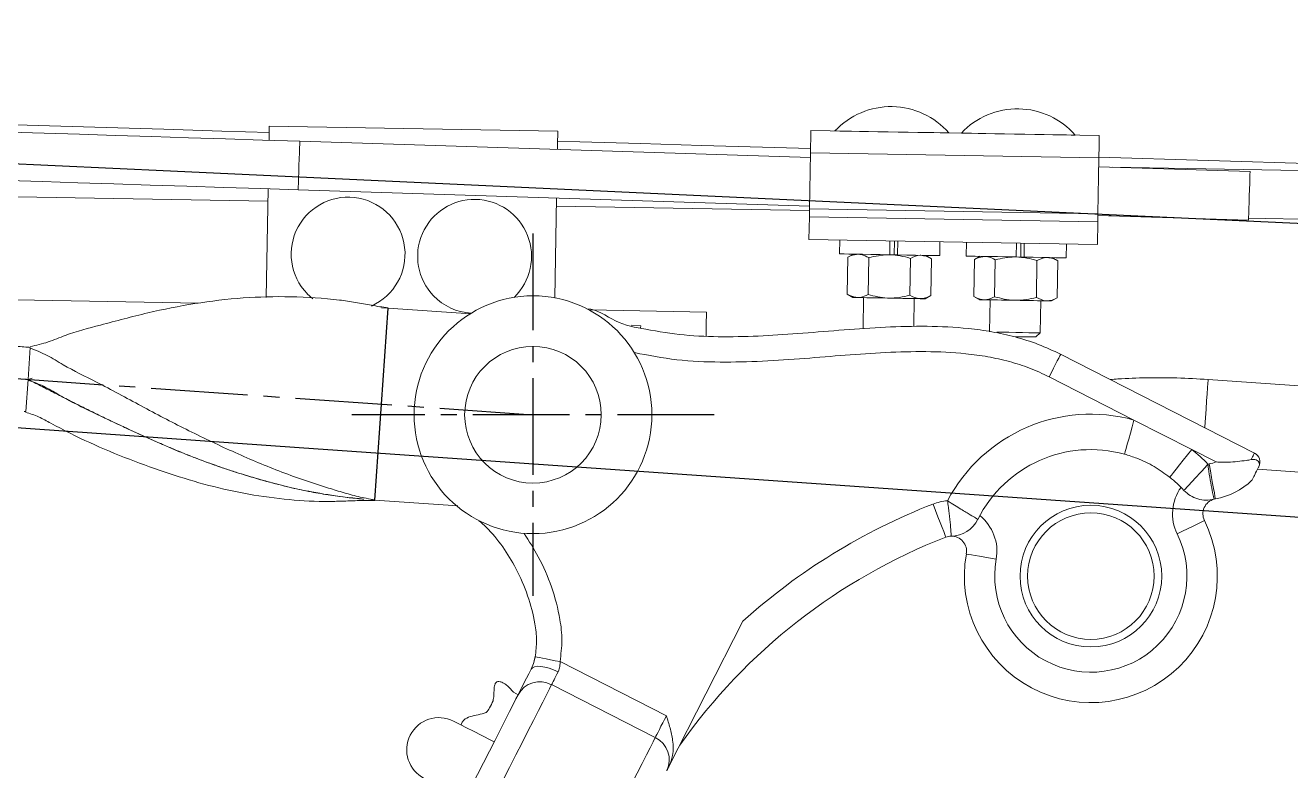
# Model space of a CAD drawing. Header units: millimetres. Extents: x 1587714 to 3094800, y -694377 to -413614.
# Drawn here: x 2058722.5 to 2058972.6, y -549865.9 to -549718.7 of the extents above; entities that cross this region are included whole.
import ezdxf

# ---------------------------------------------------------------- set-up
doc = ezdxf.new("R2010")
doc.units = ezdxf.units.MM
doc.linetypes.add('CENTER2', pattern=[28.575, 19.05, -3.175, 3.175, -3.175])
doc.layers.add('0_EJES', color=1, linetype='CENTER2')
doc.layers.add('M0_EQUIPOS', color=7, linetype='Continuous')

# ---------------------------------------------------------------- blocks, each defined once
blk = doc.blocks.new('poste doble terminal TM1')
at = {"layer": '0_EJES'}
for p, q in [((248, 9033), (1435.12, 8949.99)), ((1435.12, 8985.76), (1435.12, 8914.21)), ((1470.89, 8949.99), (1399.34, 8949.99))]:
    blk.add_line(p, q, dxfattribs=at)
at = {"layer": 'M0_EQUIPOS', "color": 7, "linetype": 'Continuous', "lineweight": 15}
for p, q in [((1440.02, 9006), (1383.02, 9006.99)), ((1490.03, 9006.13), (1547.02, 9005.14)), ((1489.76, 8990.68), (1489.95, 9001.72)), ((1489.95, 9001.72), (1546.94, 9000.72)), ((1546.75, 8989.69), (1546.94, 9000.72)), ((1382.43, 8973.17), (1382.81, 8994.6)), ((1439.44, 8973.08), (1439.78, 8992.79)), ((1489.65, 8984.63), (1489.73, 8989.11)), ((1489.73, 8989.11), (1546.72, 8988.12)), ((1489.76, 8990.68), (1546.75, 8989.69)), ((1546.74, 8989.33), (1549.33, 8989.29)), ((1546.64, 8983.64), (1546.72, 8988.12)), ((1489.65, 8984.63), (1546.64, 8983.64)), ((1495.76, 8984.52), (1495.71, 8981.76)), ((1505.65, 8984.35), (1505.6, 8981.59)), ((1506.49, 8981.57), (1506.54, 8984.34)), ((1507.2, 8984.32), (1507.15, 8981.56)), ((1515.49, 8981.42), (1515.54, 8984.18)), ((1520.75, 8984.09), (1520.7, 8981.32)), ((1530.64, 8983.92), (1530.6, 8981.15)), ((1531.49, 8981.14), (1531.53, 8983.9)), ((1532.19, 8983.89), (1532.14, 8981.12)), ((1540.49, 8980.98), (1540.54, 8983.74)), ((1497.22, 8973.81), (1497.35, 8981.09)), ((1498.46, 8981.71), (1497.35, 8981.09)), ((1501.34, 8973.74), (1501.47, 8981.02)), ((1506.72, 8981.57), (1507.15, 8981.56)), ((1509.58, 8973.59), (1509.71, 8980.88)), ((1513.83, 8980.81), (1512.74, 8981.46)), ((1523.46, 8981.28), (1522.34, 8980.66)), ((1531.71, 8981.13), (1532.14, 8981.12)), ((1538.82, 8980.37), (1537.73, 8981.03)), ((1513.7, 8973.52), (1513.83, 8980.81)), ((1522.22, 8973.37), (1522.34, 8980.66)), ((1526.34, 8973.3), (1526.46, 8980.59)), ((1534.58, 8973.16), (1534.7, 8980.44)), ((1538.7, 8973.09), (1538.82, 8980.37)), ((1497.22, 8973.81), (1498.31, 8973.15)), ((1512.59, 8972.9), (1513.7, 8973.52)), ((1522.22, 8973.37), (1523.31, 8972.72)), ((1500.45, 8973.12), (1500.34, 8966.99)), ((1510.35, 8967.42), (1510.45, 8972.94)), ((1525.45, 8972.68), (1525.34, 8966.34)), ((1535.33, 8966.16), (1535.45, 8972.51)), ((1537.58, 8972.47), (1538.7, 8973.09)), ((1534.49, 8965.35), (1535.33, 8966.16))]:
    blk.add_line(p, q, dxfattribs=at)
at = {"layer": 'M0_EQUIPOS', "color": 160, "linetype": 'Continuous', "lineweight": 15}
for p, q in [((1489.93, 9000.79), (1389.03, 9004.01)), ((1639.91, 8998.09), (1546.94, 9000.86)), ((1576.8, 8998.02), (1546.91, 8998.97)), ((1639.89, 8997.31), (1549.56, 8998.89)), ((1388.73, 8994.42), (1489.76, 8991.19)), ((1439.76, 8991.2), (1489.75, 8990.33)), ((1546.74, 8989.37), (1576.5, 8988.42)), ((1576.51, 8988.82), (1639.73, 8987.71))]:
    blk.add_line(p, q, dxfattribs=at)
at = {"layer": 'M0_EQUIPOS', "linetype": 'Continuous', "lineweight": 15}
for p, q in [((1290.3, 8993.81), (1382.77, 8992.2)), ((1390.49, 8973.9), (1391.65, 8972.86)), ((1369.09, 8972.03), (1319.42, 8972.9)), ((1403.87, 8933.13), (1406.52, 8971.03)), ((1406.52, 8971.04), (1405.16, 8971.1)), ((1406.52, 8971.03), (1422.81, 8969.9)), ((1469.4, 8970.28), (1446.34, 8970.68)), ((1454.49, 8967.68), (1456.4, 8967.55)), ((1456.4, 8967.55), (1456.37, 8967.16)), ((1335.8, 8963.3), (1335.36, 8956.96)), ((1539.38, 8961.94), (1577.68, 8942.42)), ((1334.92, 8950.63), (1335.36, 8956.96)), ((1336.15, 8957.24), (1335.36, 8956.96)), ((1553.87, 8948.94), (1537.11, 8957.48)), ((1565.28, 8943.13), (1553.87, 8948.94)), ((1570.12, 8940.66), (1565.28, 8943.13)), ((1563.74, 8935.05), (1563.73, 8935.04)), ((1403.87, 8933.12), (1403.2, 8933.18)), ((1403.69, 8933.14), (1403.2, 8933.18)), ((1403.87, 8933.13), (1420.29, 8931.98)), ((1569.7, 8933.33), (1569.7, 8933.31)), ((1476.61, 8909.22), (1461.99, 8880.53)), ((1435.38, 8901.41), (1435.59, 8902.51)), ((1440.47, 8901.21), (1461.47, 8890.51)), ((1438.8, 8896.67), (1459.29, 8886.23)), ((1431.24, 8895.16), (1432.18, 8894.68))]:
    blk.add_line(p, q, dxfattribs=at)
at = {"layer": 'M0_EQUIPOS', "color": 20, "linetype": 'Continuous', "lineweight": 15}
for p, q in [((3563.65, 8817.44), (1568.53, 8956.95)), ((1578.29, 8939.22), (3562.47, 8800.48))]:
    blk.add_line(p, q, dxfattribs=at)
at = {"layer": 'M0_EQUIPOS', "color": 160, "linetype": 'Continuous', "lineweight": 15, "flags": 128}
for points in [[(1383, 9005.75), (1373.63, 9006.03), (1362.15, 9006.37), (1350.8, 9006.71), (1339.57, 9007.05), (1328.49, 9007.38), (1317.55, 9007.7), (1306.77, 9008.03), (1296.16, 9008.34), (1291.33, 9008.49)], [(1389.03, 9004.01), (1381.68, 9004.25), (1374.34, 9004.48), (1367.03, 9004.71), (1359.78, 9004.95), (1352.6, 9005.17), (1345.51, 9005.4), (1338.52, 9005.62), (1331.66, 9005.84), (1324.93, 9006.06), (1318.36, 9006.27), (1311.96, 9006.47), (1305.74, 9006.67), (1299.72, 9006.86), (1293.92, 9007.05), (1291.23, 9007.13)], [(1389.03, 9004.01), (1389.03, 9003.91), (1389.02, 9003.47), (1388.99, 9002.72), (1388.96, 9001.71), (1388.92, 9000.51), (1388.88, 8999.21)], [(1489.96, 9002.56), (1480.5, 9002.84), (1468.44, 9003.2), (1456.39, 9003.56), (1444.38, 9003.92), (1439.98, 9004.05)], [(1388.88, 8999.21), (1388.84, 8997.92), (1388.8, 8996.72), (1388.77, 8995.71), (1388.74, 8994.95), (1388.73, 8994.52), (1388.73, 8994.42)], [(1290.56, 8997.55), (1293.62, 8997.45), (1299.42, 8997.27), (1305.43, 8997.07), (1311.65, 8996.88), (1318.05, 8996.67), (1324.63, 8996.46), (1331.35, 8996.25), (1338.22, 8996.03), (1345.21, 8995.81), (1352.3, 8995.58), (1359.48, 8995.35), (1366.73, 8995.12), (1374.03, 8994.89), (1381.37, 8994.65), (1388.73, 8994.42)], [(1576.8, 8998.02), (1576.8, 8997.92), (1576.79, 8997.48), (1576.76, 8996.73), (1576.73, 8995.71), (1576.69, 8994.51), (1576.65, 8993.22)], [(1576.65, 8993.22), (1576.61, 8991.93), (1576.57, 8990.73), (1576.54, 8989.71), (1576.52, 8988.96), (1576.5, 8988.52), (1576.5, 8988.42)]]:
    blk.add_lwpolyline(points, dxfattribs=at)
at = {"layer": 'M0_EQUIPOS', "color": 7, "linetype": 'Continuous', "lineweight": 15, "flags": 128}
for points in [[(1382.98, 9004.2), (1382.98, 9004.62), (1383, 9005.35), (1383.01, 9005.97), (1383.01, 9006.46), (1383.02, 9006.8), (1383.02, 9006.97), (1383.02, 9006.99)], [(1439.95, 9002.39), (1439.96, 9002.83), (1439.97, 9003.63), (1439.99, 9004.35), (1440, 9004.97), (1440.01, 9005.46), (1440.01, 9005.8), (1440.02, 9005.98), (1440.02, 9006)], [(1489.95, 9001.72), (1489.96, 9002.55), (1489.98, 9003.37), (1489.99, 9004.13), (1490, 9004.81), (1490.01, 9005.37), (1490.02, 9005.79), (1490.02, 9006.04), (1490.03, 9006.13)], [(1494.77, 9006.05), (1494.77, 9006.05)], [(1494.77, 9006.05), (1494.8, 9006.05), (1495.12, 9006.04), (1495.78, 9006.03), (1496.78, 9006.01), (1498.07, 9005.99)], [(1498.07, 9005.99), (1499.62, 9005.96), (1501.37, 9005.93), (1503.27, 9005.9), (1505.27, 9005.87), (1507.28, 9005.83), (1509.26, 9005.8), (1511.13, 9005.76), (1512.84, 9005.73), (1514.33, 9005.71), (1515.55, 9005.69), (1516.46, 9005.67), (1517.04, 9005.66), (1517.27, 9005.66), (1517.27, 9005.66)], [(1517.27, 9005.66), (1517.27, 9005.66)], [(1519.77, 9005.61), (1519.77, 9005.61)], [(1519.77, 9005.61), (1519.8, 9005.61), (1520.11, 9005.61), (1520.78, 9005.59), (1521.77, 9005.58), (1523.07, 9005.55)], [(1523.07, 9005.55), (1524.61, 9005.53), (1526.37, 9005.5), (1528.27, 9005.46), (1530.26, 9005.43), (1532.28, 9005.39), (1534.25, 9005.36), (1536.13, 9005.33), (1537.83, 9005.3), (1539.32, 9005.27), (1540.54, 9005.25), (1541.46, 9005.23), (1542.04, 9005.22), (1542.26, 9005.22), (1542.27, 9005.22)], [(1542.27, 9005.22), (1542.27, 9005.22)], [(1546.94, 9000.72), (1546.95, 9001.56), (1546.97, 9002.37), (1546.98, 9003.14), (1546.99, 9003.81), (1547, 9004.37), (1547.01, 9004.79), (1547.02, 9005.05), (1547.02, 9005.14)], [(1489.73, 8989.11), (1489.73, 8989.11), (1489.73, 8989.23), (1489.74, 8989.57), (1489.75, 8990.07), (1489.76, 8990.68)], [(1546.72, 8988.12), (1546.72, 8988.12), (1546.72, 8988.24), (1546.73, 8988.57), (1546.74, 8989.08), (1546.75, 8989.69)], [(1495.71, 8981.76), (1495.72, 8981.76), (1495.97, 8981.76), (1496.58, 8981.75), (1497.51, 8981.73), (1498.74, 8981.71), (1500.23, 8981.68), (1501.9, 8981.65), (1503.72, 8981.62), (1505.6, 8981.59)], [(1506.72, 8981.57), (1506.53, 8981.57), (1505.6, 8981.59)], [(1507.15, 8981.56), (1508.98, 8981.53), (1510.68, 8981.5), (1512.21, 8981.47), (1513.49, 8981.45), (1514.48, 8981.43), (1515.15, 8981.42), (1515.46, 8981.42), (1515.49, 8981.42)], [(1520.7, 8981.32), (1520.71, 8981.32), (1520.97, 8981.32), (1521.57, 8981.31), (1522.51, 8981.29), (1523.74, 8981.27), (1525.22, 8981.24), (1526.9, 8981.22), (1528.71, 8981.18), (1530.6, 8981.15)], [(1531.71, 8981.13), (1531.53, 8981.14), (1530.6, 8981.15)], [(1532.14, 8981.12), (1533.97, 8981.09), (1535.68, 8981.06), (1537.2, 8981.04), (1538.48, 8981.01), (1539.47, 8981), (1540.14, 8980.98), (1540.46, 8980.98), (1540.49, 8980.98)], [(1499.27, 8973.14), (1499.79, 8973.13), (1500.4, 8973.12), (1501.11, 8973.11), (1501.88, 8973.09), (1502.72, 8973.08), (1503.6, 8973.06), (1504.52, 8973.05), (1505.45, 8973.03)], [(1505.45, 8973.03), (1506.38, 8973.01), (1507.3, 8973), (1508.18, 8972.98), (1509.02, 8972.97), (1509.79, 8972.95), (1510.5, 8972.94), (1511.11, 8972.93), (1511.63, 8972.92)], [(1524.27, 8972.7), (1524.78, 8972.69), (1525.4, 8972.68), (1526.1, 8972.67), (1526.88, 8972.66), (1527.72, 8972.64), (1528.6, 8972.63), (1529.51, 8972.61), (1530.45, 8972.59)], [(1530.45, 8972.59), (1531.38, 8972.58), (1532.29, 8972.56), (1533.18, 8972.55), (1534.01, 8972.53), (1534.79, 8972.52), (1535.49, 8972.5), (1536.11, 8972.49), (1536.63, 8972.49)], [(1526.8, 8966.31), (1527.89, 8966.29), (1529.15, 8966.27), (1530.51, 8966.25), (1531.85, 8966.22), (1533.08, 8966.2), (1534.1, 8966.18), (1534.85, 8966.17), (1535.26, 8966.16), (1535.33, 8966.16)], [(1530.06, 8965.43), (1530.79, 8965.41), (1531.99, 8965.39), (1533.04, 8965.37), (1533.85, 8965.36), (1534.35, 8965.35), (1534.49, 8965.35)]]:
    blk.add_lwpolyline(points, dxfattribs=at)
at = {"layer": 'M0_EQUIPOS', "linetype": 'Continuous', "lineweight": 15, "flags": 128}
for points in [[(1403.81, 8933.14), (1405.14, 8952.09), (1406.46, 8971.05)], [(1406.52, 8971.03), (1406.52, 8971.03)], [(1406.52, 8971.03), (1406.52, 8971.03)], [(1406.52, 8971.03), (1406.52, 8971.03)], [(1469.4, 8970.28), (1469.4, 8970.27), (1469.39, 8970), (1469.38, 8969.4), (1469.37, 8968.51), (1469.35, 8967.39), (1469.32, 8966.14), (1469.31, 8965.54)], [(1335.8, 8963.3), (1335.8, 8963.3)], [(1539.38, 8961.94), (1539.33, 8961.85), (1539.2, 8961.6), (1538.99, 8961.19), (1538.71, 8960.63), (1538.37, 8959.96), (1537.98, 8959.19), (1537.55, 8958.35), (1537.11, 8957.48)], [(1335.36, 8956.96), (1335.36, 8956.96)], [(1334.92, 8950.63), (1334.92, 8950.63)], [(1553.87, 8948.94), (1553.51, 8947.63), (1553.16, 8946.36), (1552.83, 8945.19), (1552.55, 8944.17), (1552.32, 8943.33), (1552.15, 8942.71), (1552.04, 8942.33), (1552, 8942.2)], [(1565.28, 8943.13), (1564.43, 8942.06), (1563.61, 8941.03), (1562.86, 8940.09), (1562.2, 8939.26), (1561.66, 8938.58), (1561.25, 8938.07), (1561, 8937.76), (1560.92, 8937.65)], [(1577.01, 8941.12), (1577.16, 8941.41), (1577.29, 8941.67), (1577.41, 8941.9), (1577.5, 8942.09), (1577.58, 8942.23), (1577.63, 8942.34), (1577.67, 8942.4), (1577.68, 8942.42)], [(1568.73, 8940.26), (1568.97, 8938.92), (1569.2, 8937.62), (1569.41, 8936.43), (1569.6, 8935.39), (1569.75, 8934.53), (1569.87, 8933.89), (1569.94, 8933.5), (1569.96, 8933.37)], [(1578.55, 8939.73), (1578.55, 8939.73), (1578.55, 8939.73), (1578.54, 8939.72), (1578.53, 8939.7), (1578.52, 8939.68), (1578.51, 8939.66), (1578.5, 8939.63), (1578.48, 8939.6)], [(1403.87, 8933.13), (1403.87, 8933.13)], [(1514.16, 8932.34), (1514.66, 8931.06), (1515.13, 8929.84), (1515.57, 8928.71), (1515.96, 8927.72), (1516.27, 8926.91), (1516.51, 8926.31), (1516.65, 8925.94), (1516.7, 8925.81)], [(1567.79, 8929.1), (1567.69, 8929.05), (1567.38, 8928.9), (1566.88, 8928.65), (1566.21, 8928.32), (1565.4, 8927.92), (1564.47, 8927.47), (1563.45, 8926.97), (1562.4, 8926.46)], [(1520.74, 8922.49), (1520.86, 8922.47), (1521.19, 8922.41), (1521.74, 8922.32), (1522.47, 8922.18), (1523.37, 8922.02), (1524.39, 8921.84), (1525.5, 8921.64), (1526.65, 8921.44)], [(1434.74, 8899.7), (1434.74, 8899.7), (1435.22, 8900.85), (1435.36, 8901.33), (1435.57, 8902.18)], [(1440.47, 8901.21), (1439.52, 8901.4), (1438.59, 8901.58), (1437.75, 8901.75), (1437, 8901.9), (1436.39, 8902.02), (1435.94, 8902.11), (1435.66, 8902.16), (1435.57, 8902.18)], [(1432.17, 8894.65), (1432.33, 8894.97), (1432.55, 8895.4), (1432.81, 8895.91), (1433.12, 8896.52), (1433.47, 8897.22), (1433.86, 8897.98), (1434.29, 8898.81), (1434.74, 8899.7)], [(1440.09, 8899.19), (1439.2, 8899.6), (1438.32, 8899.92), (1437.46, 8900.15), (1436.68, 8900.28), (1435.99, 8900.29), (1435.42, 8900.2), (1435, 8900), (1434.74, 8899.7)], [(1440.09, 8899.19), (1439.86, 8898.75), (1439.65, 8898.33), (1439.46, 8897.95), (1439.28, 8897.6), (1439.13, 8897.3), (1438.99, 8897.04), (1438.89, 8896.83), (1438.8, 8896.67)], [(1438.8, 8896.67), (1438.37, 8895.81), (1437.78, 8894.66), (1437.05, 8893.22), (1436.19, 8891.53), (1435.21, 8889.61), (1434.13, 8887.48), (1432.96, 8885.2), (1431.73, 8882.78), (1430.45, 8880.28), (1429.16, 8877.73), (1427.85, 8875.17), (1426.57, 8872.65), (1425.33, 8870.21), (1424.14, 8867.89), (1423.03, 8865.72), (1422.03, 8863.73), (1421.13, 8861.98), (1420.36, 8860.47), (1419.73, 8859.24), (1419.26, 8858.3), (1418.94, 8857.68)], [(1416.72, 8864.33), (1417.02, 8864.92), (1417.48, 8865.84), (1418.11, 8867.06), (1418.87, 8868.56), (1419.76, 8870.31), (1420.76, 8872.27), (1421.84, 8874.39), (1422.98, 8876.62), (1424.15, 8878.93), (1425.34, 8881.25), (1426.5, 8883.53), (1427.62, 8885.73), (1428.67, 8887.79), (1429.63, 8889.68), (1430.48, 8891.34), (1431.19, 8892.74), (1431.76, 8893.85), (1432.17, 8894.65)], [(1427.43, 8885.36), (1426.91, 8885.63), (1425.01, 8886.6), (1423.35, 8887.45), (1421.96, 8888.15), (1420.85, 8888.72), (1420.05, 8889.12), (1419.57, 8889.37), (1419.41, 8889.45)], [(1459.29, 8886.23), (1459.42, 8886.48), (1459.6, 8886.84), (1459.83, 8887.29), (1460.1, 8887.83), (1460.41, 8888.44), (1460.75, 8889.1), (1461.11, 8889.8), (1461.47, 8890.51)], [(1439.42, 8847.24), (1439.74, 8847.87), (1440.22, 8848.8), (1440.84, 8850.03), (1441.61, 8851.54), (1442.51, 8853.3), (1443.52, 8855.28), (1444.62, 8857.45), (1445.81, 8859.78), (1447.05, 8862.22), (1448.34, 8864.74), (1449.64, 8867.29), (1450.94, 8869.84), (1452.21, 8872.34), (1453.44, 8874.76), (1454.61, 8877.05), (1455.69, 8879.17), (1456.67, 8881.09), (1457.53, 8882.79), (1458.26, 8884.22), (1458.85, 8885.38), (1459.29, 8886.23)], [(1461.99, 8880.53), (1461.93, 8880.39), (1461.86, 8880.27), (1461.8, 8880.15), (1461.74, 8880.04), (1461.69, 8879.94), (1461.64, 8879.84), (1461.6, 8879.75), (1461.56, 8879.67)]]:
    blk.add_lwpolyline(points, dxfattribs=at)
at = {"layer": 'M0_EQUIPOS', "color": 20, "linetype": 'Continuous', "lineweight": 15, "flags": 128}
blk.add_lwpolyline([(1568.53, 8956.95), (1568.51, 8956.76), (1568.47, 8956.22), (1568.41, 8955.33), (1568.33, 8954.14), (1568.23, 8952.71), (1568.12, 8951.09), (1567.99, 8949.36), (1567.87, 8947.58), (1567.86, 8947.43)], dxfattribs=at)
at = {"layer": 'M0_EQUIPOS', "linetype": 'Continuous', "lineweight": 15}
for centre, radius in [((1435.12, 8949.99), 23.49), ((1435.12, 8949.99), 13.5), ((1545.35, 8918.11), 14), ((1545.35, 8918.11), 12.5)]:
    blk.add_circle(centre, radius, dxfattribs=at)
at = {"layer": 'M0_EQUIPOS', "color": 7, "linetype": 'Continuous', "lineweight": 15}
for centre, radius, start, end in [((1505.85, 8995.7), 15.16, 41.0759, 136.9241), ((1530.84, 8995.26), 15.16, 41.0759, 136.9241), ((1398.59, 8981.72), 11.25, 294.2737, 224), ((1423.58, 8981.28), 11.25, 313.9414, 224), ((1493.61, 8684.53), 288.66, 88.8765, 89.0663), ((1513.66, 9064.52), 91.63, 268.7295, 269.3275), ((1519.3, 8707.81), 264.93, 88.9251, 89.1319), ((1540.08, 9137.97), 165.52, 268.806, 269.137)]:
    blk.add_arc(centre, radius, start, end, dxfattribs=at)
at = {"layer": 'M0_EQUIPOS', "linetype": 'Continuous', "lineweight": 15}
for centre, radius, start, end in [((1423.58, 8981.28), 11.25, 224, 266.5318), ((1545.35, 8918.11), 31.99, 74.5494, 152.2797), ((1545.35, 8918.11), 24.99, 74.5494, 153.3329), ((1545.35, 8918.11), 31.99, 43.7023, 51.4506), ((1576.77, 8940.64), 2, 333, 63), ((1570.49, 8930.42), 10, 100.1117, 101.6024), ((1567.51, 8947.08), 6.93, 280.1117, 292.1161), ((1545.35, 8918.11), 24.99, 42.6491, 51.4506), ((1567.51, 8947.08), 13.93, 280.1117, 314.0088), ((1570.49, 8930.42), 9, 144.5221, 206.0875), ((1570.49, 8930.42), 3, 100.1117, 105.099), ((1558.79, 8817.79), 122.94, 111.289, 131.951), ((1517.79, 8923.02), 10, 94.3796, 111.289), ((1570.49, 8930.42), 3, 105.099, 206.0875), ((1517.65, 8932.02), 6, 270.883, 333.3329), ((1545.35, 8918.11), 24.99, 169.8945, 26.0875), ((1517.79, 8923.02), 9, 349.8945, 51.4599), ((1517.79, 8923.02), 3, 90.883, 111.289), ((1517.79, 8923.02), 3, 349.8945, 90.883), ((1545.35, 8918.11), 18.99, 169.8945, 26.0875), ((1558.79, 8817.79), 115.94, 111.289, 144.739), ((1436.49, 8892.33), 4.91, 61.936, 151.8482), ((1416.52, 8883.8), 6.35, 63, 243), ((1457.14, 8881.81), 4.91, 334.1279, 64.0843)]:
    blk.add_arc(centre, radius, start, end, dxfattribs=at)
at = {"layer": 'M0_EQUIPOS', "color": 7, "linetype": 'Continuous', "lineweight": 15}
for points, knots in [([(1497.35, 8981.09), (1497.52, 8981.19), (1498.2, 8981.55), (1498.9, 8981.63), (1499.42, 8981.7)], [0, 0, 0, 0, 0.257551, 1, 1, 1, 1]), ([(1499.42, 8981.7), (1499.61, 8981.68), (1500.3, 8981.63), (1500.98, 8981.28), (1501.47, 8981.02)], [0, 0, 0, 0, 0.268656, 1, 1, 1, 1]), ([(1505.6, 8981.59), (1505.5, 8981.59), (1504.11, 8981.6), (1502.74, 8981.3), (1501.47, 8981.02)], [0, 0, 0, 0, 0.070219, 1, 1, 1, 1]), ([(1509.71, 8980.88), (1509.04, 8981.07), (1507.7, 8981.45), (1506.3, 8981.54), (1505.6, 8981.59)], [0, 0, 0, 0, 0.495479, 1, 1, 1, 1]), ([(1511.78, 8981.48), (1511.73, 8981.48), (1511.04, 8981.48), (1510.35, 8981.17), (1509.71, 8980.88)], [0, 0, 0, 0, 0.070217, 1, 1, 1, 1]), ([(1513.83, 8980.81), (1513.5, 8980.99), (1512.83, 8981.36), (1512.13, 8981.44), (1511.78, 8981.48)], [0, 0, 0, 0, 0.495483, 1, 1, 1, 1]), ([(1522.34, 8980.66), (1522.52, 8980.75), (1523.2, 8981.11), (1523.9, 8981.2), (1524.42, 8981.26)], [0, 0, 0, 0, 0.25752, 1, 1, 1, 1]), ([(1524.42, 8981.26), (1524.6, 8981.25), (1525.3, 8981.2), (1525.97, 8980.85), (1526.46, 8980.59)], [0, 0, 0, 0, 0.268625, 1, 1, 1, 1]), ([(1530.6, 8981.15), (1530.5, 8981.15), (1529.11, 8981.17), (1527.74, 8980.87), (1526.46, 8980.59)], [0, 0, 0, 0, 0.070218, 1, 1, 1, 1]), ([(1534.7, 8980.44), (1534.04, 8980.63), (1532.69, 8981.01), (1531.3, 8981.11), (1530.6, 8981.15)], [0, 0, 0, 0, 0.495451, 1, 1, 1, 1]), ([(1536.78, 8981.04), (1536.73, 8981.04), (1536.03, 8981.05), (1535.34, 8980.73), (1534.7, 8980.44)], [0, 0, 0, 0, 0.070228, 1, 1, 1, 1]), ([(1538.82, 8980.37), (1538.49, 8980.55), (1537.82, 8980.93), (1537.13, 8981), (1536.78, 8981.04)], [0, 0, 0, 0, 0.495439, 1, 1, 1, 1]), ([(1497.22, 8973.81), (1497.39, 8973.71), (1498.06, 8973.33), (1498.75, 8973.22), (1499.27, 8973.14)], [0, 0, 0, 0, 0.257558, 1, 1, 1, 1]), ([(1499.27, 8973.14), (1499.46, 8973.14), (1500.16, 8973.17), (1500.84, 8973.5), (1501.34, 8973.74)], [0, 0, 0, 0, 0.268628, 1, 1, 1, 1]), ([(1505.45, 8973.03), (1505.35, 8973.03), (1503.96, 8973.06), (1502.6, 8973.41), (1501.34, 8973.74)], [0, 0, 0, 0, 0.070219, 1, 1, 1, 1]), ([(1509.58, 8973.59), (1508.91, 8973.43), (1507.55, 8973.09), (1506.16, 8973.05), (1505.45, 8973.03)], [0, 0, 0, 0, 0.495446, 1, 1, 1, 1]), ([(1511.63, 8972.92), (1511.58, 8972.92), (1510.89, 8972.95), (1510.21, 8973.28), (1509.58, 8973.59)], [0, 0, 0, 0, 0.07022, 1, 1, 1, 1]), ([(1513.7, 8973.52), (1513.36, 8973.35), (1512.68, 8973), (1511.98, 8972.95), (1511.63, 8972.92)], [0, 0, 0, 0, 0.495481, 1, 1, 1, 1]), ([(1522.22, 8973.37), (1522.39, 8973.27), (1523.05, 8972.89), (1523.75, 8972.78), (1524.27, 8972.7)], [0, 0, 0, 0, 0.257555, 1, 1, 1, 1]), ([(1524.27, 8972.7), (1524.45, 8972.71), (1525.15, 8972.73), (1525.84, 8973.06), (1526.34, 8973.3)], [0, 0, 0, 0, 0.268642, 1, 1, 1, 1]), ([(1530.45, 8972.59), (1530.35, 8972.6), (1528.96, 8972.63), (1527.6, 8972.98), (1526.34, 8973.3)], [0, 0, 0, 0, 0.070219, 1, 1, 1, 1]), ([(1534.58, 8973.16), (1533.91, 8972.99), (1532.55, 8972.66), (1531.15, 8972.61), (1530.45, 8972.59)], [0, 0, 0, 0, 0.49546, 1, 1, 1, 1]), ([(1536.63, 8972.49), (1536.58, 8972.49), (1535.88, 8972.51), (1535.21, 8972.84), (1534.58, 8973.16)], [0, 0, 0, 0, 0.070214, 1, 1, 1, 1]), ([(1538.7, 8973.09), (1538.36, 8972.91), (1537.68, 8972.57), (1536.98, 8972.51), (1536.63, 8972.49)], [0, 0, 0, 0, 0.495442, 1, 1, 1, 1])]:
    blk.add_open_spline(points, degree=3, knots=knots, dxfattribs=at)
at = {"layer": 'M0_EQUIPOS', "linetype": 'Continuous', "lineweight": 15}
for points, knots in [([(1335.79, 8963.43), (1336.97, 8963.71), (1339.36, 8964.26), (1343.8, 8966.2), (1350.51, 8967.89), (1359, 8970.22), (1368.39, 8972.08), (1377.85, 8973.2), (1387.33, 8973.43), (1394.81, 8972.97), (1400.06, 8972.21), (1403.14, 8971.59), (1405.39, 8971.25), (1406.51, 8971.08)], [0, 0, 0, 0, 0.047896, 0.096268, 0.192617, 0.323612, 0.454593, 0.589257, 0.723908, 0.861287, 0.907677, 0.954098, 1, 1, 1, 1]), ([(1445.78, 8970.92), (1445.78, 8970.92), (1447.82, 8970.92), (1451.3, 8967.96), (1457.9, 8966.78), (1465, 8965.57), (1472.76, 8965.32), (1480.58, 8965.53), (1491.26, 8966.28), (1502.04, 8967.26), (1512.97, 8967.56), (1520.01, 8967.23), (1525.81, 8966.43), (1530.43, 8965.41), (1535, 8963.99), (1537.92, 8962.62), (1539.38, 8961.94)], [0, 0, 0, 0, 0.000001, 0.064203, 0.129565, 0.210195, 0.290921, 0.373652, 0.456414, 0.62804, 0.714319, 0.800519, 0.849608, 0.898679, 0.949346, 1, 1, 1, 1]), ([(1331.66, 8963.59), (1332.26, 8963.55), (1333.34, 8963.47), (1334.42, 8963.4), (1334.89, 8963.36)], [0, 0, 0, 0, 0.560001, 1, 1, 1, 1]), ([(1334.89, 8963.36), (1335.06, 8963.35), (1335.37, 8963.33), (1335.67, 8963.31), (1335.8, 8963.3)], [0, 0, 0, 0, 0.5599831, 1, 1, 1, 1]), ([(1335.77, 8963.17), (1336.91, 8962.72), (1339.19, 8961.82), (1343.31, 8959.15), (1349.69, 8956.11), (1357.71, 8951.68), (1366.65, 8947.02), (1375.72, 8942.68), (1384.92, 8938.75), (1392.25, 8936.25), (1397.44, 8934.67), (1400.5, 8933.77), (1402.74, 8933.37), (1403.86, 8933.17)], [0, 0, 0, 0, 0.047912, 0.096304, 0.192688, 0.323721, 0.454742, 0.589448, 0.72414, 0.861409, 0.907759, 0.954136, 1, 1, 1, 1]), ([(1537.11, 8957.48), (1535.83, 8958.08), (1533.29, 8959.27), (1529.21, 8960.56), (1524.99, 8961.49), (1519.48, 8962.25), (1512.73, 8962.56), (1502.11, 8962.24), (1491.37, 8961.28), (1480.47, 8960.51), (1472.04, 8960.31), (1463.54, 8960.65), (1457.95, 8961.72), (1455.15, 8962.25)], [0, 0, 0, 0, 0.050834, 0.101686, 0.154433, 0.207205, 0.302814, 0.398518, 0.591923, 0.693048, 0.794128, 0.89713, 1, 1, 1, 1]), ([(1335.36, 8956.96), (1335.25, 8956.97), (1335.04, 8956.99), (1334.83, 8957), (1334.74, 8957.01)], [0, 0, 0, 0, 0.55998, 1, 1, 1, 1]), ([(1335.36, 8956.96), (1335.25, 8956.97), (1335.04, 8956.99), (1334.83, 8957), (1334.74, 8957.01)], [0, 0, 0, 0, 0.55998, 1, 1, 1, 1]), ([(1401.68, 8933.32), (1401.35, 8933.34), (1399.94, 8933.46), (1396.68, 8933.85), (1390.24, 8934.87), (1381.86, 8936.86), (1372.31, 8939.92), (1362.67, 8943.64), (1353.35, 8948.02), (1346.12, 8951.35), (1341.29, 8953.99), (1338.45, 8955.73), (1336.37, 8956.47), (1335.33, 8956.84)], [0, 0, 0, 0, 0.014024, 0.060324, 0.152661, 0.295252, 0.437822, 0.584365, 0.73089, 0.864896, 0.910072, 0.955268, 1, 1, 1, 1]), ([(1401.61, 8933.34), (1401.07, 8933.39), (1399.22, 8933.56), (1396.09, 8933.96), (1392.23, 8934.53), (1388.35, 8935.32), (1384.93, 8936.17), (1382.03, 8936.96), (1379.47, 8937.69), (1376.94, 8938.46), (1374.32, 8939.31), (1371.85, 8940.17), (1369.38, 8941.08), (1366.94, 8942.03), (1364.59, 8942.99), (1362.09, 8944.05), (1359.68, 8945.11), (1357.25, 8946.2), (1355.01, 8947.22), (1352.64, 8948.33), (1350.23, 8949.48), (1347.76, 8950.69), (1345.29, 8951.92), (1342.81, 8953.17), (1340.32, 8954.43), (1337.83, 8955.7), (1336.18, 8956.55), (1335.36, 8956.96)], [0, 0, 0, 0, 0.023984, 0.082334, 0.139535, 0.196311, 0.256146, 0.293343, 0.326921, 0.371325, 0.407833, 0.444897, 0.483305, 0.519858, 0.555395, 0.590246, 0.633646, 0.665208, 0.700795, 0.735857, 0.773237, 0.81088, 0.848844, 0.886235, 0.92437, 0.962545, 1, 1, 1, 1]), ([(1334.59, 8950.65), (1334.65, 8950.65), (1334.76, 8950.64), (1334.87, 8950.63), (1334.92, 8950.63)], [0, 0, 0, 0, 0.56014, 1, 1, 1, 1]), ([(1334.88, 8950.5), (1335.75, 8950.21), (1337.48, 8949.64), (1341.59, 8947.34), (1347.52, 8944.37), (1355.38, 8941.12), (1363.23, 8938.3), (1371.08, 8935.93), (1378.99, 8934.19), (1386.92, 8933.1), (1393.23, 8932.8), (1397.78, 8932.92), (1400.71, 8933.05), (1402.83, 8933.06), (1403.89, 8933.07)], [0, 0, 0, 0, 0.035688, 0.071546, 0.186227, 0.301172, 0.416006, 0.529702, 0.643745, 0.75769, 0.871253, 0.91435, 0.957415, 1, 1, 1, 1]), ([(1560.92, 8937.65), (1559.92, 8938.38), (1557.9, 8939.85), (1554.86, 8941.31), (1552.83, 8941.94), (1552, 8942.2)], [0, 0, 0, 0, 0.367391, 0.743146, 1, 1, 1, 1]), ([(1570.12, 8940.66), (1570.13, 8940.66), (1570.32, 8940.64), (1571.12, 8940.6), (1572.52, 8940.59), (1574.32, 8940.74), (1575.84, 8940.94), (1576.69, 8941.07), (1577.01, 8941.12)], [0, 0, 0, 0, 0.002762, 0.080709, 0.334295, 0.591017, 0.847301, 1, 1, 1, 1]), ([(1578.48, 8939.6), (1578.53, 8939.71), (1578.63, 8939.95), (1578.66, 8940.3), (1578.56, 8940.67), (1578.25, 8940.98), (1577.72, 8941.17), (1577.26, 8941.14), (1577.01, 8941.12)], [0, 0, 0, 0, 0.10504, 0.209646, 0.36717, 0.567835, 0.770671, 1, 1, 1, 1]), ([(1568.47, 8940.21), (1568.47, 8940.21), (1568.11, 8939.79), (1567.39, 8939), (1566.12, 8937.61), (1564.92, 8936.31), (1564, 8935.33), (1563.83, 8935.15), (1563.74, 8935.05)], [0, 0, 0, 0, 0.001686, 0.157519, 0.305449, 0.569586, 0.780348, 1, 1, 1, 1]), ([(1568.47, 8940.21), (1568.48, 8940.21), (1568.51, 8939.93), (1568.65, 8938.87), (1568.94, 8936.95), (1569.32, 8935.01), (1569.61, 8933.7), (1569.67, 8933.45), (1569.7, 8933.33)], [0, 0, 0, 0, 0.0016532, 0.0806571, 0.3051669, 0.5693045, 0.7801644, 1, 1, 1, 1]), ([(1578.48, 8939.6), (1578.22, 8939.09), (1577.81, 8938.28), (1577.41, 8937.49), (1577.22, 8937.12), (1577.2, 8937.08), (1577.19, 8937.06)], [0, 0, 0, 0, 0.411114, 0.647604, 0.845971, 1, 1, 1, 1]), ([(1563.74, 8935.05), (1564.14, 8934.68), (1564.94, 8933.94), (1566.46, 8933.3), (1568.09, 8933.03), (1569.16, 8933.23), (1569.7, 8933.33)], [0, 0, 0, 0, 0.2499776, 0.4999839, 0.7499812, 1, 1, 1, 1]), ([(1517.03, 8932.99), (1517.03, 8932.99), (1517.49, 8932.69), (1518.41, 8932.13), (1520, 8931.13), (1521.52, 8930.21), (1522.64, 8929.54), (1522.99, 8929.34), (1523.01, 8929.33), (1523.01, 8929.32)], [0, 0, 0, 0, 0.001595, 0.150424, 0.291767, 0.544072, 0.745374, 0.955165, 1, 1, 1, 1]), ([(1517.03, 8932.99), (1517.03, 8932.98), (1517.07, 8932.7), (1517.23, 8931.65), (1517.47, 8929.73), (1517.65, 8927.75), (1517.73, 8926.45), (1517.74, 8926.04), (1517.74, 8926.02), (1517.74, 8926.02)], [0, 0, 0, 0, 0.001585, 0.0770759, 0.2914223, 0.5437858, 0.7451565, 0.9551229, 1, 1, 1, 1]), ([(1435.57, 8902.18), (1435.69, 8903.25), (1435.95, 8905.43), (1435.47, 8909.51), (1434.19, 8914.33), (1431.98, 8919.41), (1429.21, 8923.96), (1426.68, 8927.1), (1424.93, 8928.64), (1424.45, 8929.06)], [0, 0, 0, 0, 0.106956, 0.217842, 0.407142, 0.601576, 0.767584, 0.937201, 1, 1, 1, 1]), ([(1433.36, 8926.56), (1434.33, 8925.04), (1436.48, 8921.69), (1438.93, 8915.96), (1440.42, 8910.39), (1440.99, 8905.39), (1440.64, 8902.62), (1440.47, 8901.21)], [0, 0, 0, 0, 0.201513, 0.442917, 0.690073, 0.842851, 1, 1, 1, 1]), ([(1440.47, 8901.21), (1440.47, 8900.98), (1440.48, 8900.41), (1440.33, 8899.71), (1440.14, 8899.3), (1440.09, 8899.19)], [0, 0, 0, 0, 0.321652, 0.80877, 1, 1, 1, 1]), ([(1427.24, 8893.46), (1427.29, 8893.83), (1427.41, 8894.59), (1427.42, 8895.65), (1427.5, 8896.43), (1427.66, 8896.88), (1427.79, 8897.08), (1427.97, 8897.21), (1428.24, 8897.3), (1428.72, 8897.26), (1429.39, 8896.96), (1430.32, 8896.3), (1430.88, 8895.61), (1431.24, 8895.16)], [0, 0, 0, 0, 0.14064, 0.28804, 0.399287, 0.434767, 0.465574, 0.490004, 0.514813, 0.571267, 0.668278, 0.787236, 1, 1, 1, 1]), ([(1427.24, 8893.46), (1427.03, 8893), (1426.65, 8892.18), (1426.13, 8891.46), (1425.9, 8891.15)], [0, 0, 0, 0, 0.567338, 1, 1, 1, 1]), ([(1420.95, 8888.67), (1420.98, 8888.82), (1421.06, 8889.2), (1421.61, 8889.9), (1422.77, 8890.44), (1424.31, 8890.72), (1425.37, 8891), (1425.9, 8891.15)], [0, 0, 0, 0, 0.079865, 0.196431, 0.438313, 0.715746, 1, 1, 1, 1]), ([(1461.47, 8890.51), (1461.47, 8890.51), (1461.73, 8889.72), (1462.25, 8888.13), (1462.82, 8885.54), (1462.91, 8882.89), (1462.27, 8881.24), (1461.99, 8880.53)], [0, 0, 0, 0, 0.001367, 0.24366, 0.487303, 0.77848, 1, 1, 1, 1])]:
    blk.add_open_spline(points, degree=3, knots=knots, dxfattribs=at)
at = {"layer": 'M0_EQUIPOS', "color": 20, "linetype": 'Continuous', "lineweight": 15}
blk.add_open_spline([(1568.53, 8956.95), (1566.46, 8957.07), (1562.42, 8957.3), (1556.47, 8957.31), (1552.09, 8957.17), (1549.69, 8956.98), (1549.18, 8956.94)], degree=3, knots=[0, 0, 0, 0, 0.320049, 0.628016, 0.92086, 1, 1, 1, 1], dxfattribs=at)

msp = doc.modelspace()

# ---------------------------------------------------------------- linework, layer by layer
at = {"color": 4}
msp.add_arc((2076163.0034, -177327.3204), 372826.9307, 267.236281516, 274.650016118, dxfattribs=at)
at = {"color": 5}
msp.add_arc((2085369.8717, -169420.2558), 381310.2921, 265.828976344, 273.159748526, dxfattribs=at)

# ---------------------------------------------------------------- block references
msp.add_blockref('poste doble terminal TM1', (2057387.7201, -558745.6049))

doc.saveas('drawing.dxf')
